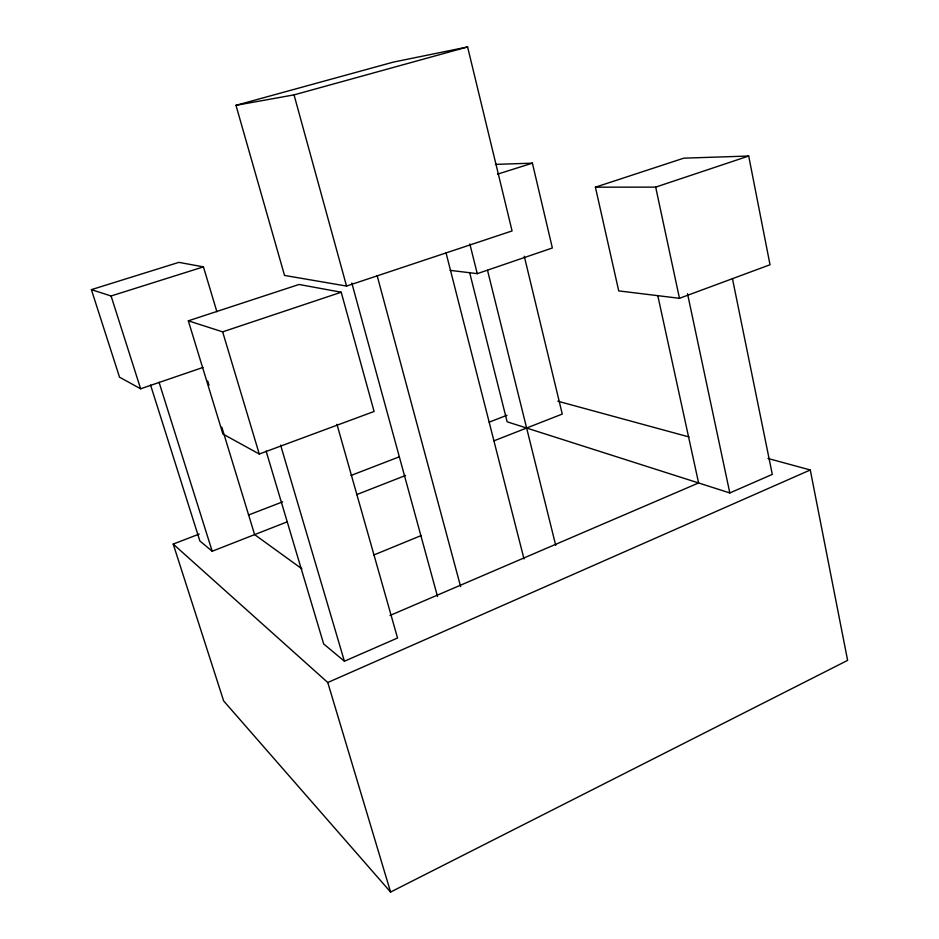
<?xml version="1.0" encoding="UTF-8"?>
<svg xmlns="http://www.w3.org/2000/svg" width="939" height="939" viewBox="0 0 939 939"><rect width="100%" height="100%" fill="white"/><g stroke="black" fill="none" stroke-linecap="round" stroke-linejoin="round"><path stroke-width="1.41" d="M199.197 534.056L173.21 544.08L223.635 700.905L390.589 892.05L847.612 660.375L810.275 469.981L767.961 458.455M173.21 544.08L327.77 682.512L810.275 469.981M266.077 450.966L323.662 643.954L344.402 661.22L397.537 638.015L336.96 424.334M469.629 272.51L507.154 421.811L729.814 492.94L772.292 474.395L732.455 278.637M390.002 615.479L698.604 482.963L657.875 295.985M373.816 554.996L421.247 535.523M150.569 385.037L199.878 540.981L212.202 551.24L287.264 521.826M356.62 494.642L405.589 475.463M493.984 440.814L562.261 414.064L524.279 256.241M248.448 515.053L282.639 501.849M351.033 475.451L398.911 456.976M489.196 422.139L506.978 415.273M259.27 454.018L374.098 411.47L341.209 292.229L299.06 284.47L188.328 320.821L222.919 434.029L259.27 454.018L222.649 331.854L188.328 320.821M679.472 298.309L770.027 264.751L748.7 156.027L683.803 158.163L595.408 187.19L618.731 290.902L679.472 298.309L655.68 187.119L595.408 187.19M216.886 311.713L203.434 266.876L178.88 262.357L91.388 289.646L119.535 377.185L140.627 388.781L203.012 367.442M450.11 270.35L477.258 273.66L552.355 247.978L532.401 163.163L495.416 164.384M346.538 286.066L512.072 230.935L467.599 46.95L393.371 62.103L235.982 105.321L284.529 275.432L346.538 286.066L294.036 94.874L235.982 105.321M222.649 331.854L341.209 292.229M655.68 187.119L748.7 156.027M91.388 289.646L111.084 295.985L203.434 266.876M497.529 174.161L532.401 163.163M294.036 94.874L467.599 46.95M557.848 401.211L688.991 436.94M301.9 568.823L254.622 534.62L221.804 427.116M111.084 295.985L140.627 388.781M159.055 382.232L212.202 551.24M207.73 381.046L209.01 385.236M327.77 682.512L390.589 892.05M280.597 445.109L344.402 661.22M351.832 283.085L437.515 596.488M377.126 275.55L460.626 586.617M446.013 252.779L524.009 558.928M469.84 243.952L477.258 273.66M487.517 270.315L555.724 545.348M687.512 293.684L729.814 492.94"/></g></svg>
